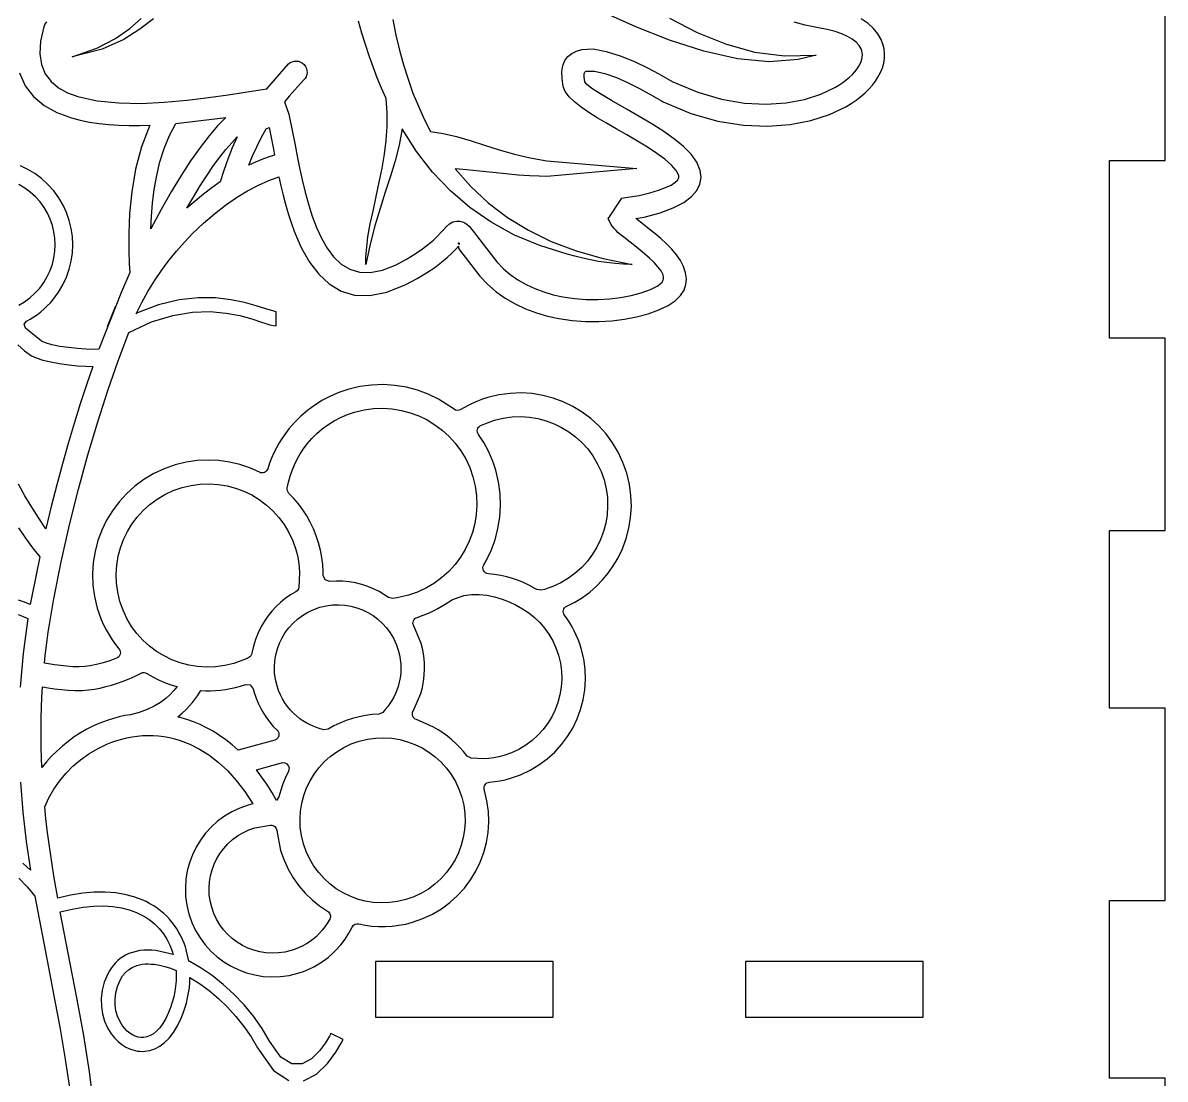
# Model space of a CAD drawing. Extents: x -338 to 50, y -399 to 300.
# Drawn here: x -109.6 to -47.8, y 138.7 to 195.8 of the extents above; entities that cross this region are included whole.
import ezdxf

# ---------------------------------------------------------------- set-up
doc = ezdxf.new("R2010")
doc.units = 0
doc.layers.add('LAYER_1', color=7, linetype='CONTINUOUS')

msp = doc.modelspace()

# ---------------------------------------------------------------- linework, layer by layer
at = {"layer": 'LAYER_1', "color": 250}
for points in [[(-47.7984, 128.3602), (-47.7984, 138.7602), (-50.7984, 138.7602), (-50.7984, 148.3602), (-47.7984, 148.3602), (-47.7984, 158.7602), (-50.7984, 158.7602), (-50.7984, 168.3602), (-47.7984, 168.3602), (-47.7984, 178.7602), (-50.7984, 178.7602), (-50.7984, 188.3602), (-47.7984, 188.3602), (-47.7984, 198.7602), (-50.7984, 198.7602), (-50.7984, 208.3602), (-47.7984, 208.3602), (-47.7984, 218.7602), (-50.7984, 218.7602), (-50.7984, 228.3602), (-47.7984, 228.3602), (-47.7984, 238.7602)], [(-108.2749, 195.8687), (-108.3647, 195.7362), (-108.4245, 195.5974), (-108.6015, 194.818), (-108.6385, 194.1386), (-108.5473, 193.5529), (-108.3394, 193.055), (-108.0265, 192.6388), (-107.6203, 192.2983), (-107.1324, 192.0273), (-106.5744, 191.8199), (-105.5262, 191.5893), (-104.3703, 191.475), (-103.1487, 191.4562), (-101.9036, 191.5119), (-100.677, 191.6212), (-99.511, 191.7633), (-98.4479, 191.9172), (-97.5295, 192.0621), (-96.8374, 192.1729), (-96.3706, 192.2434), (-96.3706, 192.2434), (-95.1936, 193.5831), (-95.0967, 193.6564), (-94.9903, 193.7074), (-94.878, 193.7362), (-94.7631, 193.7429), (-94.649, 193.7276), (-94.5391, 193.6905), (-94.4369, 193.6317), (-94.3457, 193.5514), (-94.2724, 193.4545), (-94.2214, 193.3481), (-94.1926, 193.2358), (-94.1859, 193.1209), (-94.2012, 193.0068), (-94.2383, 192.8969), (-94.2971, 192.7947), (-94.3774, 192.7035), (-95.157, 191.8471), (-95.4015, 191.5441), (-95.1807, 190.8687), (-94.8304, 189.2017), (-94.7159, 188.6028), (-94.5898, 187.9711), (-94.4489, 187.3186), (-94.2902, 186.6573), (-94.1106, 185.9993), (-93.9069, 185.3565), (-93.676, 184.741), (-93.4149, 184.1647), (-93.1052, 183.6213), (-92.749, 183.1498), (-92.3418, 182.7664), (-91.8788, 182.487), (-91.3555, 182.3277), (-90.7671, 182.3046), (-90.1091, 182.4337), (-89.3767, 182.7311), (-88.8172, 183.0291), (-88.3432, 183.314), (-87.9465, 183.5832), (-87.6188, 183.8341), (-87.3519, 184.0639), (-87.1374, 184.2702), (-86.9672, 184.4502), (-86.8329, 184.6013), (-86.6546, 184.7988), (-86.4888, 184.9477), (-86.4019, 185.0032), (-86.3078, 185.0455), (-86.2028, 185.0745), (-86.0837, 185.0897), (-85.9251, 185.087), (-85.7848, 185.0566), (-85.6567, 184.9976), (-85.5346, 184.9091), (-85.4123, 184.7903), (-85.2835, 184.6403), (-85.1421, 184.4582), (-84.9818, 184.2433), (-83.9198, 182.8833), (-83.5812, 182.5197), (-83.2031, 182.1944), (-82.7899, 181.9066), (-82.3461, 181.6554), (-81.876, 181.4399), (-81.3841, 181.2593), (-80.8748, 181.1125), (-80.3526, 180.9989), (-79.7235, 180.9057), (-79.0913, 180.8562), (-78.463, 180.8489), (-77.8456, 180.8824), (-77.2459, 180.9551), (-76.671, 181.0657), (-76.1278, 181.2127), (-75.6233, 181.3946), (-75.4038, 181.4946), (-75.2285, 181.5945), (-75.0944, 181.6941), (-74.9986, 181.7931), (-74.9378, 181.8914), (-74.9092, 181.9886), (-74.9097, 182.0845), (-74.9362, 182.1789), (-75.0527, 182.3968), (-75.2203, 182.6223), (-75.4286, 182.8522), (-75.6677, 183.0831), (-76.1971, 183.5348), (-76.7273, 183.9508), (-77.0674, 184.2163), (-77.3599, 184.4601), (-77.4838, 184.5751), (-77.5905, 184.6862), (-77.6781, 184.794), (-77.7449, 184.8988), (-77.9134, 185.2113), (-77.1788, 186.3294), (-76.8473, 186.3758), (-76.2392, 186.4664), (-75.6635, 186.6154), (-75.1875, 186.7605), (-74.8053, 186.9017), (-74.5111, 187.0393), (-74.2989, 187.1732), (-74.163, 187.3036), (-74.0976, 187.4306), (-74.0966, 187.5543), (-74.2275, 187.8261), (-74.4819, 188.1194), (-74.8395, 188.4298), (-75.2804, 188.7526), (-75.7841, 189.0833), (-76.3307, 189.4176), (-76.8999, 189.7507), (-77.4715, 190.0782), (-77.9968, 190.3794), (-78.4973, 190.674), (-78.9614, 190.9634), (-79.3778, 191.2485), (-79.735, 191.5305), (-80.0215, 191.8106), (-80.2259, 192.09), (-80.3367, 192.3697), (-80.4039, 192.8049), (-80.4081, 193.1811), (-80.3533, 193.5013), (-80.2437, 193.7684), (-80.0834, 193.9855), (-79.8764, 194.1556), (-79.6269, 194.2817), (-79.3389, 194.3669), (-78.7222, 194.394), (-78.0106, 194.2659), (-77.2518, 194.0252), (-76.4934, 193.7143), (-75.7828, 193.3758), (-75.1677, 193.0523), (-74.6957, 192.7862), (-74.4143, 192.6202), (-74.4071, 192.6141), (-73.0672, 192.0537), (-71.7734, 191.6774), (-70.5376, 191.4679), (-69.372, 191.4077), (-68.2886, 191.4792), (-67.2995, 191.665), (-66.4167, 191.9476), (-65.6523, 192.3095), (-65.4311, 192.4415), (-65.2257, 192.5788), (-65.0366, 192.7205), (-64.8644, 192.8661), (-64.7094, 193.0149), (-64.5723, 193.1661), (-64.4534, 193.3191), (-64.3532, 193.4733), (-64.2877, 193.5964), (-64.236, 193.7186), (-64.1987, 193.8393), (-64.1759, 193.9581), (-64.1681, 194.0744), (-64.1757, 194.1877), (-64.1991, 194.2973), (-64.2385, 194.4029), (-64.347, 194.5836), (-64.5039, 194.7565), (-64.7105, 194.9198), (-64.9687, 195.0719), (-65.2797, 195.211), (-65.6454, 195.3354), (-66.0672, 195.4435), (-66.5466, 195.5336), (-67.2659, 195.6733), (-67.861, 195.843)], [(-94.3808, 138.62), (-93.6801, 138.981), (-93.0884, 139.5473), (-92.6322, 140.1555), (-92.3381, 140.6423), (-92.2325, 140.8443), (-92.9033, 141.1725), (-92.9797, 141.026), (-93.1922, 140.6721), (-93.5209, 140.2278), (-93.9459, 139.8105), (-94.4475, 139.5373), (-95.0057, 139.5255), (-95.6007, 139.8922), (-96.2127, 140.7547), (-96.6196, 141.4451), (-97.0819, 142.1034), (-97.5909, 142.7238), (-98.1379, 143.3007), (-98.7142, 143.8283), (-99.311, 144.3009), (-99.9196, 144.7129), (-100.5314, 145.0585), (-100.5773, 145.0816), (-100.7632, 145.8496), (-100.8369, 146.0542), (-100.9201, 146.2546), (-101.0131, 146.4503), (-101.1157, 146.641), (-101.228, 146.8262), (-101.35, 147.0057), (-101.4818, 147.179), (-101.6233, 147.3458), (-101.7751, 147.5062), (-101.9365, 147.6592), (-102.1077, 147.8045), (-102.2886, 147.9416), (-102.4793, 148.0702), (-102.6797, 148.1899), (-102.89, 148.3003), (-103.11, 148.4011), (-103.5539, 148.5643), (-104.0334, 148.689), (-104.5489, 148.7727), (-105.1003, 148.8129), (-105.688, 148.8067), (-106.3119, 148.7518), (-106.9723, 148.6455), (-107.6693, 148.4851), (-107.7748, 149.088), (-107.8764, 149.6942), (-107.9733, 150.304), (-108.0652, 150.9178), (-108.1512, 151.5358), (-108.2308, 152.1585), (-108.3035, 152.7863), (-108.3686, 153.4194), (-108.1486, 153.9074), (-107.8833, 154.374), (-107.576, 154.8165), (-107.2298, 155.2319), (-106.8478, 155.6175), (-106.4333, 155.9704), (-105.9893, 156.2878), (-105.519, 156.5668), (-105.2661, 156.6953), (-105.0076, 156.8122), (-104.7438, 156.9171), (-104.4753, 157.0097), (-104.2025, 157.0895), (-103.9258, 157.1561), (-103.6457, 157.2091), (-103.3626, 157.2482), (-103.0782, 157.2728), (-102.7916, 157.2828), (-102.5033, 157.2778), (-102.2136, 157.2574), (-101.9232, 157.2212), (-101.6323, 157.1689), (-101.3414, 157.0999), (-101.0511, 157.014), (-100.5253, 156.8129), (-100.0039, 156.5516), (-99.4895, 156.2278), (-98.9847, 155.8392), (-98.4918, 155.3834), (-98.0134, 154.8581), (-97.5519, 154.2608), (-97.11, 153.5894), (-97.3636, 153.5223), (-97.8218, 153.3618), (-98.2531, 153.1599), (-98.656, 152.9194), (-99.0289, 152.6433), (-99.37, 152.3346), (-99.6779, 151.9963), (-99.9508, 151.6314), (-100.1872, 151.2427), (-100.3856, 150.8333), (-100.5443, 150.4061), (-100.6617, 149.9639), (-100.7361, 149.5099), (-100.766, 149.0469), (-100.7497, 148.578), (-100.6856, 148.1061), (-100.5722, 147.6341), (-100.4117, 147.1761), (-100.2097, 146.745), (-99.9691, 146.3422), (-99.693, 145.9694), (-99.3844, 145.6283), (-99.046, 145.3204), (-98.6811, 145.0474), (-98.2924, 144.8109), (-97.883, 144.6125), (-97.4558, 144.4539), (-97.0137, 144.3365), (-96.5597, 144.2621), (-96.0967, 144.2323), (-95.6279, 144.2486), (-95.156, 144.3127), (-94.6841, 144.4262), (-94.3824, 144.526), (-94.0919, 144.644), (-93.8129, 144.7793), (-93.5459, 144.9312), (-93.2914, 145.0988), (-93.0497, 145.2813), (-92.8215, 145.4779), (-92.6071, 145.6878), (-92.3561, 145.9716), (-92.1291, 146.2732), (-91.927, 146.591), (-91.7505, 146.9234), (-91.6874, 147.0129), (-91.6012, 147.074), (-91.4996, 147.1032), (-91.3902, 147.0968), (-91.0384, 147.0272), (-90.6814, 146.9797), (-90.3201, 146.9547), (-89.9555, 146.9528), (-89.5885, 146.9745), (-89.2201, 147.0203), (-88.8513, 147.0907), (-88.483, 147.1863), (-87.9281, 147.3807), (-87.4057, 147.6253), (-86.9178, 147.9166), (-86.4663, 148.251), (-86.0531, 148.6248), (-85.6802, 149.0345), (-85.3497, 149.4766), (-85.0634, 149.9473), (-84.823, 150.4432), (-84.6308, 150.9607), (-84.4886, 151.4962), (-84.3985, 152.0461), (-84.3623, 152.6068), (-84.382, 153.1746), (-84.4596, 153.7461), (-84.597, 154.3175), (-84.6059, 154.3462), (-84.6193, 154.4175), (-84.6167, 154.4873), (-84.5981, 154.5547), (-84.5636, 154.6187), (-84.5167, 154.674), (-84.4608, 154.716), (-84.3968, 154.7441), (-84.3254, 154.7577), (-84.0418, 154.7881), (-83.758, 154.8334), (-83.4748, 154.8935), (-83.1927, 154.9688), (-82.6466, 155.1602), (-82.1325, 155.401), (-81.6524, 155.6878), (-81.208, 156.0169), (-80.8013, 156.3848), (-80.4343, 156.788), (-80.1089, 157.223), (-79.827, 157.6863), (-79.5905, 158.1743), (-79.4014, 158.6836), (-79.2615, 159.2106), (-79.1729, 159.7518), (-79.1373, 160.3036), (-79.1567, 160.8624), (-79.2331, 161.4249), (-79.3684, 161.9873), (-79.4473, 162.2345), (-79.5365, 162.4755), (-79.6356, 162.7103), (-79.7444, 162.9386), (-79.8624, 163.1602), (-79.9895, 163.375), (-80.1252, 163.5828), (-80.2692, 163.7835), (-80.3064, 163.8458), (-80.3282, 163.9123), (-80.3341, 163.982), (-80.3241, 164.054), (-80.299, 164.1221), (-80.2609, 164.1807), (-80.2104, 164.2292), (-80.1482, 164.2666), (-79.7103, 164.4924), (-79.2969, 164.7503), (-78.9091, 165.0382), (-78.5482, 165.3539), (-78.2151, 165.6956), (-77.911, 166.061), (-77.6371, 166.4481), (-77.3945, 166.8549), (-77.1414, 167.3773), (-76.9389, 167.9225), (-76.7891, 168.4866), (-76.6942, 169.0658), (-76.6561, 169.6565), (-76.6769, 170.2547), (-76.7587, 170.8567), (-76.9035, 171.4587), (-77.1083, 172.0432), (-77.3661, 172.5935), (-77.6729, 173.1075), (-78.0251, 173.5832), (-78.4189, 174.0184), (-78.8505, 174.4112), (-79.316, 174.7595), (-79.8118, 175.0611), (-80.3342, 175.3143), (-80.8794, 175.5168), (-81.4436, 175.6666), (-82.0229, 175.7615), (-82.6136, 175.7996), (-83.2118, 175.7788), (-83.8139, 175.697), (-84.416, 175.5521), (-84.7024, 175.46), (-84.9816, 175.3546), (-85.2533, 175.2365), (-85.5173, 175.1063), (-85.8803, 174.8999), (-85.9706, 174.8612), (-86.0647, 174.8516), (-86.1574, 174.8707), (-86.2433, 174.9184), (-87.0833, 175.464), (-87.6392, 175.7335), (-88.2194, 175.949), (-88.8196, 176.1083), (-89.4361, 176.2093), (-90.0646, 176.2498), (-90.7012, 176.2276), (-91.3419, 176.1405), (-91.9826, 175.9864), (-92.4617, 175.8248), (-92.9199, 175.6296), (-93.3562, 175.4023), (-93.7696, 175.145), (-94.159, 174.8594), (-94.5236, 174.5474), (-94.8622, 174.2107), (-95.174, 173.8512), (-95.3599, 173.6084), (-95.5339, 173.3574), (-95.6958, 173.0987), (-95.8454, 172.8327), (-95.9822, 172.5599), (-96.1062, 172.2809), (-96.2169, 171.996), (-96.3141, 171.7058), (-96.3419, 171.6408), (-96.3815, 171.5854), (-96.4324, 171.5402), (-96.4943, 171.5059), (-96.5619, 171.485), (-96.6297, 171.4793), (-96.6971, 171.489), (-96.7632, 171.514), (-97.2847, 171.7452), (-97.8263, 171.9283), (-98.3847, 172.0616), (-98.9564, 172.1431), (-99.538, 172.1712), (-100.1264, 172.1438), (-100.7179, 172.0592), (-101.3094, 171.9156), (-101.9119, 171.7045), (-102.4791, 171.4388), (-103.009, 171.1225), (-103.4993, 170.7594), (-103.948, 170.3534), (-104.3529, 169.9084), (-104.712, 169.4284), (-105.023, 168.9172), (-105.284, 168.3787), (-105.4927, 167.8168), (-105.6471, 167.2353), (-105.745, 166.6382), (-105.7842, 166.0293), (-105.7628, 165.4126), (-105.6785, 164.7919), (-105.5292, 164.1711), (-105.4294, 163.8619), (-105.3151, 163.5615), (-105.1869, 163.27), (-105.0452, 162.9879), (-104.8905, 162.7154), (-104.7234, 162.4527), (-104.5443, 162.2002), (-104.3538, 161.9582), (-104.3117, 161.8938), (-104.2868, 161.8239), (-104.2797, 161.7502), (-104.2906, 161.6739), (-104.3179, 161.602), (-104.3598, 161.5409), (-104.4152, 161.4918), (-104.4832, 161.4557), (-104.8495, 161.3214), (-105.2112, 161.2079), (-105.567, 161.1148), (-105.9157, 161.0419), (-106.1991, 161.0065), (-106.514, 160.9946), (-106.8481, 161.0023), (-107.1894, 161.0257), (-107.8444, 161.1037), (-108.3817, 161.1975), (-108.3385, 161.6096), (-108.2904, 162.0249), (-108.2372, 162.4435), (-108.1789, 162.8655), (-108.1153, 163.2908), (-108.0464, 163.7196), (-107.972, 164.1519), (-107.8921, 164.5878), (-107.4739, 166.6686), (-107.0225, 168.6753), (-106.5415, 170.6063), (-106.0346, 172.4598), (-105.5054, 174.2341), (-104.9575, 175.9277), (-104.3946, 177.5387), (-103.8203, 179.0656), (-102.5913, 179.6356), (-101.4456, 179.9892), (-100.3892, 180.1634), (-99.4279, 180.1951), (-98.5678, 180.1211), (-97.8148, 179.9784), (-97.1748, 179.8038), (-96.6538, 179.6344), (-96.4087, 179.553), (-96.1956, 179.4885), (-96.0112, 179.446), (-95.8526, 179.4307), (-95.8526, 180.1807), (-96.4164, 180.3434), (-96.9356, 180.513), (-97.5662, 180.6898), (-98.3032, 180.8417), (-99.1414, 180.9368), (-100.0756, 180.9431), (-101.1007, 180.8285), (-102.2116, 180.561), (-103.4032, 180.1086), (-103.4172, 180.0744), (-103.1174, 180.6922), (-102.7896, 181.2904), (-102.4365, 181.8683), (-102.0606, 182.4248), (-101.6643, 182.959), (-101.2501, 183.4702), (-100.8206, 183.9573), (-100.3783, 184.4194), (-99.7934, 184.9768), (-99.1981, 185.4882), (-98.5979, 185.9516), (-97.9981, 186.3651), (-97.404, 186.7268), (-96.8211, 187.0348), (-96.2548, 187.287), (-95.7103, 187.4817), (-95.6024, 186.9926), (-95.4842, 186.4974), (-95.3544, 186.0003), (-95.2116, 185.5054), (-95.0544, 185.0168), (-94.8817, 184.5386), (-94.6919, 184.0751), (-94.4837, 183.6303), (-94.0536, 182.8768), (-93.5582, 182.2236), (-92.9908, 181.6931), (-92.3447, 181.3076), (-91.6135, 181.0893), (-90.7904, 181.0608), (-89.8689, 181.2444), (-88.8423, 181.6623), (-88.2408, 181.9821), (-87.7247, 182.2904), (-87.2865, 182.5843), (-86.9186, 182.8612), (-86.6134, 183.118), (-86.3632, 183.352), (-86.1605, 183.5602), (-85.9978, 183.7399), (-86.0032, 183.6955), (-85.9982, 183.6458), (-85.9793, 183.5908), (-85.9428, 183.5307), (-84.8432, 182.1193), (-84.4288, 181.6724), (-83.9699, 181.2735), (-83.4714, 180.9213), (-82.9387, 180.6147), (-82.3769, 180.3527), (-81.7911, 180.134), (-81.1865, 179.9576), (-80.5682, 179.8223), (-79.8549, 179.7171), (-79.1367, 179.662), (-78.4214, 179.6553), (-77.7171, 179.6953), (-77.0317, 179.7803), (-76.3732, 179.9086), (-75.7495, 180.0785), (-75.1687, 180.2884), (-74.6722, 180.5271), (-74.2849, 180.7857), (-73.9993, 181.0621), (-73.8078, 181.354), (-73.7027, 181.6593), (-73.6764, 181.9758), (-73.7214, 182.3013), (-73.83, 182.6335), (-73.9932, 182.9542), (-74.2089, 183.2671), (-74.466, 183.5707), (-74.7539, 183.8635), (-75.0616, 184.144), (-75.3785, 184.4109), (-75.6936, 184.6626), (-75.9961, 184.8976), (-76.419, 185.2273), (-75.9626, 185.3038), (-75.0957, 185.5453), (-74.3871, 185.8117), (-73.8273, 186.1013), (-73.407, 186.4122), (-73.1168, 186.7424), (-72.9475, 187.0902), (-72.8897, 187.4537), (-72.934, 187.8309), (-73.1158, 188.2762), (-73.4303, 188.7123), (-73.8557, 189.1391), (-74.3701, 189.556), (-74.9516, 189.9628), (-75.5785, 190.3591), (-76.2289, 190.7445), (-76.8809, 191.1188), (-77.7277, 191.6053), (-78.4464, 192.037), (-78.7316, 192.2231), (-78.9534, 192.3844), (-79.1013, 192.5173), (-79.1649, 192.6181), (-79.2046, 192.8697), (-79.2017, 193.044), (-79.186, 193.1049), (-79.1618, 193.1496), (-79.1297, 193.1794), (-79.0905, 193.1951), (-78.6396, 193.199), (-78.0819, 193.0709), (-77.4626, 192.8478), (-76.8271, 192.5663), (-76.2206, 192.2633), (-75.6885, 191.9757), (-75.2759, 191.7402), (-75.0283, 191.5936), (-74.9275, 191.5359), (-73.4349, 190.9144), (-71.9882, 190.5006), (-70.6016, 190.2748), (-69.2894, 190.217), (-68.0655, 190.3074), (-66.9443, 190.5261), (-65.9398, 190.8532), (-65.0663, 191.2689), (-64.7763, 191.4429), (-64.5055, 191.6262), (-64.2546, 191.8179), (-64.0242, 192.017), (-63.8152, 192.2226), (-63.628, 192.4337), (-63.4634, 192.6494), (-63.322, 192.8687), (-63.1891, 193.1222), (-63.0866, 193.3782), (-63.0151, 193.6356), (-62.9755, 193.8932), (-62.9685, 194.1499), (-62.9949, 194.4048), (-63.0555, 194.6567), (-63.1509, 194.9045), (-63.3255, 195.2105), (-63.5613, 195.4998), (-63.8601, 195.7693), (-64.2237, 196.0161)], [(-102.4831, 196.0172), (-103.2197, 195.4592), (-104.0974, 194.9002), (-105.2684, 194.3858), (-106.8852, 193.9618), (-105.5433, 194.4441), (-104.535, 194.9622), (-103.7684, 195.4992), (-103.1512, 196.0382)], [(-89.559, 195.9951), (-89.3855, 195.1481), (-89.1894, 194.3263), (-88.9702, 193.53), (-88.7273, 192.7593), (-88.4602, 192.0145), (-88.1684, 191.2958), (-87.8512, 190.6033), (-87.5083, 189.9372), (-86.8206, 189.8338), (-86.1075, 189.663), (-85.3679, 189.4448), (-84.6006, 189.1995), (-83.8046, 188.9471), (-82.9786, 188.7077), (-82.1216, 188.5016), (-81.2324, 188.3488), (-76.3522, 187.9293), (-81.2324, 187.5098), (-81.6371, 187.5104), (-82.1595, 187.5359), (-82.7713, 187.581), (-83.4443, 187.6406), (-84.1498, 187.7095), (-84.8597, 187.7826), (-85.5456, 187.8545), (-86.179, 187.9201), (-85.3328, 186.954), (-84.3931, 186.0767), (-83.3568, 185.2895), (-82.2207, 184.5934), (-80.9818, 183.9896), (-79.6369, 183.4793), (-78.183, 183.0635), (-76.6169, 182.7435), (-77.0791, 182.7621), (-77.5343, 182.7961), (-77.9827, 182.8454), (-78.4241, 182.9094), (-78.8588, 182.9881), (-79.2867, 183.081), (-79.7079, 183.1879), (-80.1224, 183.3084), (-81.6012, 183.7642), (-82.9677, 184.3371), (-84.2262, 185.0242), (-85.3812, 185.8225), (-86.4367, 186.7292), (-87.3971, 187.7414), (-88.2668, 188.8562), (-89.0499, 190.0708), (-89.2138, 189.1966), (-89.4289, 188.3497), (-89.6811, 187.5105), (-89.9564, 186.6593), (-90.241, 185.7767), (-90.5208, 184.8429), (-90.7819, 183.8384), (-91.0102, 182.7435), (-91.0024, 183.134), (-90.9797, 183.5146), (-90.9435, 183.8859), (-90.8951, 184.2484), (-90.7667, 184.9496), (-90.6049, 185.623), (-90.4441, 186.4205), (-90.2838, 187.1961), (-90.1342, 187.9556), (-90.0058, 188.705), (-89.9088, 189.45), (-89.8537, 190.1965), (-89.8507, 190.9503), (-89.9102, 191.7174), (-90.1584, 192.2714), (-90.3948, 192.8399), (-90.6197, 193.4226), (-90.8333, 194.0194), (-91.0359, 194.6301), (-91.2279, 195.2545), (-91.4093, 195.8925)], [(-74.5854, 196.0532), (-73.0924, 195.2875), (-71.5718, 194.6663), (-70.0061, 194.2294), (-68.3776, 194.0166), (-66.6685, 194.0677), (-67.6423, 193.8234), (-69.2061, 193.6952), (-70.9247, 193.8657), (-72.7379, 194.2769), (-74.5853, 194.8705), (-76.4066, 195.5883), (-78.1414, 196.3721)], [(-109.7285, 193.0985), (-109.4293, 192.4045), (-108.9821, 191.8231), (-108.4033, 191.346), (-107.7093, 190.9649), (-106.9166, 190.6715), (-106.4442, 190.5459), (-105.9491, 190.4455), (-105.4344, 190.3684), (-104.9035, 190.313), (-104.3598, 190.2776), (-103.8064, 190.2603), (-103.2467, 190.2594), (-102.684, 190.2733), (-103.1396, 189.1088), (-103.4599, 187.8896), (-103.6668, 186.6672), (-103.7821, 185.493), (-103.8276, 184.4183), (-103.8252, 183.4947), (-103.7967, 182.7735), (-103.7639, 182.3061), (-104.2141, 181.2739), (-105.4412, 178.1628), (-105.749, 178.1489), (-106.1481, 178.1604), (-106.6044, 178.1947), (-107.0838, 178.2486), (-107.5523, 178.3195), (-107.9758, 178.4045), (-108.3202, 178.5006), (-108.5515, 178.605), (-109.4117, 179.3049), (-109.4803, 179.5103), (-109.3542, 179.6864), (-109.1534, 179.7967), (-108.9574, 179.9175), (-108.7666, 180.0488), (-108.5815, 180.1904), (-108.4024, 180.3423), (-108.2299, 180.5045), (-108.0643, 180.677), (-107.9061, 180.8597), (-107.6234, 181.2412), (-107.3852, 181.6416), (-107.1912, 182.0575), (-107.0411, 182.4858), (-106.9345, 182.923), (-106.8711, 183.3659), (-106.8505, 183.8113), (-106.8726, 184.2558), (-106.9369, 184.6962), (-107.0431, 185.1292), (-107.191, 185.5516), (-107.3801, 185.96), (-107.6102, 186.3511), (-107.881, 186.7217), (-108.192, 187.0685), (-108.5431, 187.3881), (-108.9062, 187.6585), (-109.2866, 187.8884), (-109.6813, 188.0782)], [(-109.777, 180.5407), (-109.4662, 180.7236), (-109.1717, 180.9387), (-108.8962, 181.1859), (-108.6422, 181.4649), (-108.4176, 181.768), (-108.2283, 182.0862), (-108.0741, 182.4167), (-107.9548, 182.7569), (-107.87, 183.1043), (-107.8196, 183.4562), (-107.8033, 183.8101), (-107.8208, 184.1633), (-107.8719, 184.5132), (-107.9563, 184.8572), (-108.0738, 185.1928), (-108.2241, 185.5172), (-108.407, 185.828), (-108.6221, 186.1225), (-108.8693, 186.398), (-109.1483, 186.652), (-109.4514, 186.8766), (-109.7696, 187.0659)], [(-109.8317, 178.3966), (-109.4567, 178.0846), (-109.0772, 177.8133), (-108.825, 177.6917), (-108.4701, 177.5804), (-108.041, 177.4813), (-107.5661, 177.3959), (-107.0739, 177.326), (-106.5926, 177.2734), (-106.1508, 177.2396), (-105.7769, 177.2265), (-106.1176, 176.2331), (-106.4528, 175.2097), (-106.7815, 174.1568), (-107.1031, 173.0746), (-107.4168, 171.9637), (-107.7216, 170.8243), (-108.0169, 169.6569), (-108.3018, 168.4618), (-108.6948, 169.0293), (-109.074, 169.6221), (-109.4385, 170.2369), (-109.7874, 170.8704)], [(-109.7806, 168.5029), (-109.4118, 167.9581), (-109.0315, 167.4358), (-108.6403, 166.9382), (-109.0687, 164.8082), (-109.1504, 164.3633), (-109.4614, 164.4902), (-109.7814, 164.6033)], [(-109.7971, 163.8176), (-109.5339, 163.714), (-109.2789, 163.5997), (-109.5326, 161.7131), (-109.6905, 159.8915)], [(-109.6812, 154.7597), (-109.5479, 153.141), (-109.3648, 151.5588), (-109.1413, 150.0073), (-109.5545, 150.3856)], [(-109.7706, 149.5774), (-109.3175, 149.1087), (-108.9065, 148.595), (-108.1717, 144.7312), (-107.8557, 143.1225), (-107.5529, 141.5126), (-107.2756, 139.8944), (-107.0358, 138.2607)], [(-105.6887, 137.0995), (-105.9401, 139.0975), (-106.2555, 141.0651), (-106.6141, 143.0152), (-106.9951, 144.9608), (-107.5351, 147.7481), (-106.8944, 147.8997), (-106.2897, 148.002), (-105.7207, 148.0573), (-105.1872, 148.0681), (-104.689, 148.0366), (-104.2257, 147.9653), (-103.7971, 147.8566), (-103.403, 147.7127), (-103.2209, 147.6294), (-103.0472, 147.5384), (-102.8819, 147.44), (-102.7249, 147.3346), (-102.5763, 147.2223), (-102.4359, 147.1035), (-102.3038, 146.9786), (-102.1799, 146.8478), (-101.9553, 146.5682), (-101.7626, 146.2679), (-101.6016, 145.9494), (-101.4722, 145.6152), (-101.417, 145.4348), (-102.3552, 145.6559), (-102.5806, 145.6769), (-102.8013, 145.6835), (-103.017, 145.6753), (-103.227, 145.652), (-103.431, 145.6132), (-103.6283, 145.5587), (-103.8186, 145.488), (-104.0013, 145.4009), (-104.1463, 145.3162), (-104.2847, 145.2204), (-104.416, 145.1132), (-104.5401, 144.9946), (-104.6566, 144.8642), (-104.7652, 144.7221), (-104.8657, 144.5679), (-104.9577, 144.4016), (-105.1471, 143.9544), (-105.2652, 143.5079), (-105.3173, 143.0679), (-105.3087, 142.6399), (-105.2447, 142.2294), (-105.1305, 141.8422), (-104.9714, 141.4839), (-104.7727, 141.1599), (-104.599, 140.9408), (-104.407, 140.7457), (-104.1988, 140.577), (-103.9767, 140.4369), (-103.7334, 140.3241), (-103.4799, 140.2475), (-103.3501, 140.2234), (-103.2186, 140.2093), (-103.0857, 140.2055), (-102.9517, 140.2122), (-102.6812, 140.2586), (-102.4125, 140.3509), (-102.1482, 140.4915), (-101.891, 140.6829), (-101.6436, 140.9278), (-101.4086, 141.2286), (-101.1887, 141.5878), (-100.9866, 142.008), (-100.8801, 142.2755), (-100.7872, 142.5461), (-100.7077, 142.8191), (-100.6419, 143.0939), (-100.5897, 143.3697), (-100.5513, 143.646), (-100.5266, 143.922), (-100.5157, 144.197), (-99.9945, 143.8682), (-99.4794, 143.4895), (-98.9769, 143.0652), (-98.4931, 142.5993), (-98.0344, 142.0961), (-97.6071, 141.5595), (-97.2175, 140.9938), (-96.8719, 140.4031), (-96.0032, 139.1677), (-95.164, 138.6278)]]:
    msp.add_lwpolyline(points, dxfattribs=at)
for points in [[(-102.6287, 184.6781), (-102.5979, 185.3503), (-102.5394, 186.0622), (-102.4473, 186.7993), (-102.3157, 187.5474), (-102.1387, 188.292), (-101.9105, 189.0188), (-101.6251, 189.7134), (-101.2768, 190.3615), (-98.5795, 190.6877), (-99.0208, 190.2346), (-99.4865, 189.6935), (-99.9738, 189.0659), (-100.4796, 188.3531), (-101.001, 187.5565), (-101.5349, 186.6776), (-102.0785, 185.7176), (-102.6287, 184.6781)], [(-100.687, 185.7809), (-100.3119, 186.426), (-99.9443, 187.0258), (-99.5853, 187.58), (-99.2361, 188.0879), (-98.8978, 188.549), (-98.5714, 188.9629), (-98.2582, 189.329), (-97.9592, 189.6468), (-98.2291, 189.0475), (-98.4728, 188.4407), (-98.6917, 187.827), (-98.8874, 187.2075), (-99.3412, 186.8876), (-99.7937, 186.5427), (-100.2429, 186.1736), (-100.687, 185.7809)], [(-97.3327, 188.1134), (-97.1283, 188.6144), (-96.9043, 189.1092), (-96.6598, 189.5972), (-96.3939, 190.078), (-96.2392, 190.1494), (-96.007, 188.9813), (-95.9461, 188.6607), (-96.2819, 188.5531), (-96.6256, 188.4257), (-96.9762, 188.279), (-97.3327, 188.1134)], [(-86.0237, 183.8932), (-85.9941, 183.8673), (-85.9501, 183.8515), (-85.9424, 183.8727), (-85.9465, 183.8869), (-85.967, 183.8942), (-86.0087, 183.8943), (-86.0237, 183.8932)], [(-86.0237, 183.8932), (-85.9941, 183.8673), (-86.0237, 183.8932)], [(-104.5459, 180.4772), (-104.9797, 179.3871), (-104.5459, 180.4772)], [(-93.3118, 165.932), (-93.3144, 166.1219), (-93.339, 166.517), (-93.3886, 166.9117), (-93.4638, 167.305), (-93.5651, 167.6958), (-93.6928, 168.0828), (-93.8431, 168.4559), (-94.015, 168.8144), (-94.2075, 169.158), (-94.4197, 169.4859), (-94.6504, 169.7977), (-94.8988, 170.0928), (-95.1639, 170.3708), (-95.2128, 170.4314), (-95.2446, 170.4994), (-95.2588, 170.5732), (-95.2549, 170.6512), (-95.1896, 170.9786), (-95.1035, 171.3), (-94.9972, 171.6144), (-94.8712, 171.9209), (-94.7261, 172.2185), (-94.5623, 172.5063), (-94.3804, 172.7831), (-94.1809, 173.0481), (-93.9315, 173.3354), (-93.6604, 173.6046), (-93.3683, 173.8542), (-93.056, 174.0828), (-92.7243, 174.2889), (-92.374, 174.471), (-92.0058, 174.6277), (-91.6207, 174.7576), (-91.1073, 174.881), (-90.594, 174.9508), (-90.084, 174.9686), (-89.5805, 174.9361), (-89.0867, 174.8553), (-88.6059, 174.7277), (-88.1413, 174.5552), (-87.6961, 174.3394), (-87.2734, 174.0821), (-86.8765, 173.7852), (-86.5086, 173.4503), (-86.1729, 173.0793), (-85.8726, 172.6738), (-85.611, 172.2357), (-85.3913, 171.7666), (-85.2167, 171.2683), (-85.0933, 170.755), (-85.0236, 170.2417), (-85.0059, 169.7317), (-85.0383, 169.2283), (-85.1192, 168.7345), (-85.2468, 168.2537), (-85.4192, 167.789), (-85.6349, 167.3437), (-85.8922, 166.921), (-86.1892, 166.5242), (-86.5241, 166.1563), (-86.8951, 165.8206), (-87.3006, 165.5204), (-87.7388, 165.2588), (-88.2079, 165.0391), (-88.7061, 164.8645), (-89.3128, 164.7237), (-89.5601, 164.6878), (-89.7861, 164.7456), (-90.2841, 165.0588), (-90.5907, 165.2117), (-90.9079, 165.3421), (-91.2344, 165.4493), (-91.569, 165.5326), (-91.9103, 165.5913), (-92.2571, 165.6247), (-92.6079, 165.6322), (-92.9617, 165.6129), (-93.2072, 165.695), (-93.3118, 165.932)], [(-84.8059, 174.0322), (-84.0538, 174.3231), (-83.5792, 174.4373), (-83.1046, 174.5018), (-82.6331, 174.5183), (-82.1675, 174.4883), (-81.7109, 174.4136), (-81.2662, 174.2956), (-80.8365, 174.136), (-80.4248, 173.9365), (-80.034, 173.6986), (-79.6671, 173.4241), (-79.327, 173.1144), (-79.0166, 172.7713), (-78.739, 172.3963), (-78.4972, 171.9911), (-78.294, 171.5574), (-78.1326, 171.0966), (-78.0184, 170.622), (-77.9539, 170.1475), (-77.9375, 169.6759), (-77.9675, 169.2103), (-78.0423, 168.7537), (-78.1602, 168.3091), (-78.3197, 167.8794), (-78.5192, 167.4676), (-78.7571, 167.0768), (-79.0316, 166.7099), (-79.3412, 166.3697), (-79.6843, 166.0593), (-80.0592, 165.7817), (-80.4644, 165.5398), (-80.8981, 165.3367), (-81.3589, 165.1753), (-81.5209, 165.1298), (-81.774, 165.1688), (-81.8738, 165.23), (-82.1616, 165.3922), (-82.4583, 165.5374), (-82.7633, 165.6652), (-83.0758, 165.7752), (-83.3948, 165.8668), (-83.7196, 165.9397), (-84.0493, 165.9935), (-84.3833, 166.0276), (-84.4649, 166.0438), (-84.537, 166.0786), (-84.5975, 166.1309), (-84.6445, 166.1992), (-84.6736, 166.277), (-84.6818, 166.3566), (-84.669, 166.4355), (-84.6354, 166.5114), (-84.5102, 166.731), (-84.2409, 167.2869), (-84.0255, 167.867), (-83.8661, 168.4673), (-83.7651, 169.0837), (-83.7246, 169.7123), (-83.7467, 170.3489), (-83.8337, 170.9897), (-83.9878, 171.6305), (-84.0715, 171.8938), (-84.1654, 172.151), (-84.2692, 172.402), (-84.3825, 172.6466), (-84.5051, 172.8846), (-84.6368, 173.116), (-84.7772, 173.3405), (-84.926, 173.5579), (-84.9611, 173.6195), (-84.9812, 173.6846), (-84.9861, 173.7527), (-84.9757, 173.8227), (-84.9515, 173.8894), (-84.9148, 173.947), (-84.8661, 173.9947), (-84.8059, 174.0322)], [(-97.3383, 161.4949), (-97.513, 161.4127), (-98.147, 161.1807), (-98.6403, 161.062), (-99.1334, 160.9949), (-99.6235, 160.9778), (-100.1073, 161.0089), (-100.5817, 161.0866), (-101.0437, 161.2092), (-101.4902, 161.3749), (-101.9181, 161.5822), (-102.3242, 161.8294), (-102.7056, 162.1147), (-103.059, 162.4365), (-103.3816, 162.793), (-103.6701, 163.1826), (-103.9214, 163.6036), (-104.1325, 164.0543), (-104.3002, 164.533), (-104.4188, 165.0263), (-104.4858, 165.5195), (-104.5029, 166.0096), (-104.4717, 166.4934), (-104.3939, 166.9679), (-104.2713, 167.4299), (-104.1055, 167.8764), (-103.8981, 168.3042), (-103.651, 168.7103), (-103.3658, 169.0917), (-103.044, 169.4453), (-102.6875, 169.7679), (-102.2979, 170.0564), (-101.8768, 170.3077), (-101.4261, 170.5187), (-100.9473, 170.6864), (-100.4541, 170.8051), (-99.9609, 170.8721), (-99.4709, 170.8892), (-98.9872, 170.858), (-98.5127, 170.7802), (-98.0507, 170.6576), (-97.6043, 170.4919), (-97.1765, 170.2846), (-96.7703, 170.0374), (-96.3889, 169.7521), (-96.0353, 169.4304), (-95.7128, 169.0739), (-95.4243, 168.6843), (-95.1729, 168.2634), (-94.9618, 167.8127), (-94.794, 167.334), (-94.7116, 167.0173), (-94.6505, 166.7021), (-94.6103, 166.3893), (-94.5907, 166.0797), (-94.6294, 165.2925), (-94.6478, 165.2181), (-94.6818, 165.1526), (-94.7305, 165.0971), (-94.7933, 165.053), (-95.0867, 164.8781), (-95.3642, 164.684), (-95.6251, 164.4719), (-95.8689, 164.2428), (-96.0948, 163.9979), (-96.3022, 163.7385), (-96.4905, 163.4657), (-96.6591, 163.1806), (-96.8293, 162.8352), (-96.971, 162.4767), (-97.0831, 162.1069), (-97.1648, 161.7276), (-97.1862, 161.6539), (-97.2229, 161.5898), (-97.2739, 161.5364), (-97.3383, 161.4949)], [(-88.4534, 158.6013), (-88.04, 159.5562), (-87.9531, 159.8797), (-87.8892, 160.2097), (-87.8489, 160.545), (-87.8329, 160.8845), (-87.8418, 161.227), (-87.8763, 161.5712), (-87.9371, 161.916), (-88.0247, 162.2602), (-88.4197, 163.2083), (-88.448, 163.2748), (-88.4603, 163.3433), (-88.4566, 163.4127), (-88.4369, 163.4822), (-88.4031, 163.5462), (-88.3578, 163.5989), (-88.3016, 163.64), (-88.2351, 163.6687), (-87.9099, 163.7805), (-87.6181, 163.8992), (-87.3564, 164.0219), (-87.1214, 164.146), (-86.7185, 164.3874), (-86.383, 164.6016), (-86.3225, 164.6305), (-85.7568, 164.835), (-85.7093, 164.8479), (-85.2951, 164.9012), (-84.8775, 164.9035), (-84.4606, 164.8599), (-84.0486, 164.7757), (-83.6456, 164.6558), (-83.2556, 164.5054), (-82.8829, 164.3297), (-82.5316, 164.1337), (-82.2027, 163.9147), (-81.8941, 163.6661), (-81.6081, 163.3893), (-81.347, 163.0855), (-81.1131, 162.756), (-80.9086, 162.402), (-80.736, 162.0247), (-80.5974, 161.6254), (-80.4927, 161.1904), (-80.4336, 160.7554), (-80.4185, 160.3231), (-80.446, 159.8964), (-80.5146, 159.4779), (-80.6227, 159.0703), (-80.769, 158.6764), (-80.9518, 158.299), (-81.1698, 157.9408), (-81.4215, 157.6045), (-81.7053, 157.2927), (-82.0198, 157.0082), (-82.3635, 156.7538), (-82.7348, 156.5321), (-83.1324, 156.346), (-83.5546, 156.1981), (-83.8237, 156.1277), (-84.0925, 156.0749), (-84.3604, 156.0394), (-84.6265, 156.0208), (-85.3177, 156.0487), (-85.5341, 156.1727), (-85.7257, 156.4108), (-85.9289, 156.6374), (-86.143, 156.8521), (-86.3676, 157.0547), (-86.6019, 157.2448), (-86.8455, 157.4222), (-87.0978, 157.5863), (-87.3581, 157.7371), (-88.2777, 158.1387), (-88.3431, 158.1688), (-88.3983, 158.2109), (-88.4424, 158.2644), (-88.4747, 158.3288), (-88.4932, 158.3983), (-88.4958, 158.4674), (-88.4825, 158.5354), (-88.4534, 158.6013)], [(-93.2763, 157.5936), (-93.4764, 157.6449), (-93.6726, 157.708), (-93.8644, 157.7826), (-94.0512, 157.8685), (-94.2325, 157.9653), (-94.4078, 158.0728), (-94.5766, 158.1906), (-94.7382, 158.3185), (-94.9181, 158.4813), (-95.0865, 158.6573), (-95.2428, 158.8462), (-95.3861, 159.0474), (-95.5154, 159.2605), (-95.6299, 159.485), (-95.7288, 159.7205), (-95.8113, 159.9665), (-95.8932, 160.3067), (-95.9394, 160.6468), (-95.9512, 160.9849), (-95.9297, 161.3186), (-95.8761, 161.6459), (-95.7915, 161.9646), (-95.6771, 162.2727), (-95.5341, 162.5678), (-95.3637, 162.8479), (-95.1669, 163.111), (-94.9449, 163.3548), (-94.6989, 163.5773), (-94.4301, 163.7763), (-94.1396, 163.9497), (-93.8286, 164.0953), (-93.4983, 164.211), (-93.1581, 164.2928), (-92.818, 164.339), (-92.48, 164.3508), (-92.1462, 164.3293), (-91.8189, 164.2757), (-91.5002, 164.1911), (-91.1921, 164.0768), (-90.8969, 163.9339), (-90.6167, 163.7634), (-90.3535, 163.5665), (-90.1097, 163.3445), (-89.8872, 163.0985), (-89.6882, 162.8297), (-89.5149, 162.5392), (-89.3693, 162.2282), (-89.2537, 161.8979), (-89.1896, 161.6466), (-89.1451, 161.3952), (-89.1197, 161.1445), (-89.1129, 160.8954), (-89.1242, 160.6488), (-89.1532, 160.4054), (-89.1993, 160.1661), (-89.2622, 159.9319), (-89.3285, 159.7368), (-89.4064, 159.5462), (-89.4954, 159.3609), (-89.5953, 159.1812), (-89.7057, 159.0078), (-89.8264, 158.8411), (-89.9571, 158.6817), (-90.0975, 158.5301), (-90.314, 158.4348), (-90.6667, 158.4108), (-91.0206, 158.3645), (-91.3748, 158.2954), (-91.7286, 158.2031), (-92.0757, 158.0888), (-92.4108, 157.9548), (-92.7332, 157.8019), (-93.0425, 157.6309), (-93.2763, 157.5936)], [(-103.7348, 158.4074), (-104.0437, 158.3544), (-104.3491, 158.2877), (-104.6506, 158.2078), (-104.9479, 158.1149), (-105.2405, 158.0095), (-105.5281, 157.8918), (-105.8101, 157.7623), (-106.0862, 157.6214), (-106.4369, 157.4208), (-106.7761, 157.2019), (-107.1031, 156.9655), (-107.417, 156.7124), (-107.7167, 156.4434), (-108.0014, 156.1592), (-108.2703, 155.8608), (-108.5224, 155.5489), (-108.544, 156.0773), (-108.5587, 156.6103), (-108.5663, 157.148), (-108.5665, 157.6908), (-108.559, 158.2387), (-108.5435, 158.7919), (-108.5196, 159.3507), (-108.4871, 159.9151), (-108.1749, 159.8608), (-107.8326, 159.8112), (-107.4698, 159.7694), (-107.096, 159.7386), (-106.7206, 159.7217), (-106.3534, 159.7219), (-106.0037, 159.7422), (-105.6811, 159.7856), (-105.3773, 159.8473), (-105.0689, 159.9219), (-104.7566, 160.0097), (-104.4409, 160.1109), (-104.1224, 160.2256), (-103.8018, 160.3541), (-103.4796, 160.4965), (-103.1566, 160.6531), (-103.078, 160.6814), (-102.9978, 160.6884), (-102.9186, 160.6743), (-102.8426, 160.6391), (-102.5309, 160.4574), (-102.2144, 160.2964), (-101.8891, 160.1535), (-101.5558, 160.0291), (-101.2154, 159.9237), (-101.3814, 159.7204), (-101.5854, 159.5048), (-101.8298, 159.2851), (-102.1167, 159.0694), (-102.4484, 158.8656), (-102.8272, 158.682), (-103.2552, 158.5266), (-103.7348, 158.4074)], [(-101.1676, 158.2917), (-100.9353, 158.4871), (-100.7267, 158.6838), (-100.5411, 158.8783), (-100.3777, 159.0677), (-100.1144, 159.4175), (-99.9307, 159.7074), (-99.6655, 159.6968), (-99.3988, 159.6975), (-99.1309, 159.7099), (-98.8621, 159.734), (-98.5928, 159.77), (-98.3233, 159.8181), (-98.0538, 159.8785), (-97.7848, 159.9514), (-97.5128, 160.0388), (-97.2547, 160.0178), (-97.0967, 159.8126), (-97.0405, 159.604), (-96.9426, 159.3081), (-96.8269, 159.0228), (-96.6944, 158.7488), (-96.5458, 158.4864), (-96.3819, 158.2361), (-96.2036, 157.9984), (-96.0115, 157.7736), (-95.8065, 157.5623), (-95.7535, 157.4961), (-95.7206, 157.4213), (-95.7087, 157.3406), (-95.7183, 157.2564), (-95.7483, 157.1771), (-95.796, 157.1109), (-95.8595, 157.0597), (-95.9369, 157.0254), (-97.91, 156.487), (-98.2415, 156.7794), (-98.5784, 157.0468), (-98.9201, 157.2896), (-99.2661, 157.5084), (-99.6157, 157.7037), (-99.9684, 157.8759), (-100.3236, 158.0255), (-100.6807, 158.153), (-101.1676, 158.2917)], [(-87.9711, 156.6123), (-87.6054, 156.3898), (-87.262, 156.133), (-86.9437, 155.8433), (-86.6533, 155.5224), (-86.3936, 155.1716), (-86.1673, 154.7925), (-85.9772, 154.3866), (-85.8262, 153.9555), (-85.7194, 153.5114), (-85.6591, 153.0674), (-85.6437, 152.6262), (-85.6717, 152.1906), (-85.7417, 151.7634), (-85.852, 151.3475), (-86.0013, 150.9454), (-86.1879, 150.5602), (-86.4105, 150.1945), (-86.6674, 149.8511), (-86.9571, 149.5328), (-87.2781, 149.2424), (-87.6289, 148.9826), (-88.0079, 148.7563), (-88.4137, 148.5663), (-88.8447, 148.4153), (-89.2889, 148.3085), (-89.733, 148.2482), (-90.1742, 148.2328), (-90.6099, 148.2608), (-91.0371, 148.3308), (-91.4531, 148.4411), (-91.8551, 148.5904), (-92.2404, 148.777), (-92.6061, 148.9996), (-92.9494, 149.2565), (-93.2677, 149.5462), (-93.5581, 149.8672), (-93.8179, 150.218), (-94.0442, 150.5971), (-94.2343, 151.003), (-94.3853, 151.4341), (-94.492, 151.8782), (-94.5523, 152.3222), (-94.5676, 152.7634), (-94.5395, 153.1989), (-94.4695, 153.6261), (-94.3591, 154.0421), (-94.2099, 154.4441), (-94.0233, 154.8293), (-93.8008, 155.195), (-93.5439, 155.5384), (-93.2541, 155.8567), (-92.9331, 156.1472), (-92.5823, 156.4069), (-92.2032, 156.6332), (-91.7974, 156.8232), (-91.3664, 156.9742), (-90.9223, 157.081), (-90.4782, 157.1413), (-90.037, 157.1567), (-89.6015, 157.1287), (-89.1743, 157.0587), (-88.7583, 156.9483), (-88.3563, 156.799), (-87.9711, 156.6123)], [(-95.8323, 153.7744), (-96.094, 154.2234), (-96.3641, 154.6473), (-96.6419, 155.0464), (-96.9271, 155.4212), (-95.5756, 155.8011), (-95.4812, 155.8154), (-95.3902, 155.8022), (-95.3071, 155.7629), (-95.2363, 155.6987), (-95.1866, 155.6174), (-95.1634, 155.5285), (-95.1674, 155.4366), (-95.1992, 155.3465), (-95.3588, 155.0147), (-95.4971, 154.673), (-95.6134, 154.3225), (-95.7071, 153.9644), (-95.8323, 153.7744)], [(-92.9621, 147.3592), (-93.0824, 147.1487), (-93.2173, 146.9472), (-93.3663, 146.7553), (-93.529, 146.5739), (-93.6854, 146.4214), (-93.8519, 146.2784), (-94.0281, 146.1456), (-94.2139, 146.0236), (-94.4089, 145.9129), (-94.6127, 145.8142), (-94.8251, 145.728), (-95.0457, 145.655), (-95.3903, 145.5722), (-95.7348, 145.5254), (-96.0771, 145.5135), (-96.415, 145.5352), (-96.7463, 145.5895), (-97.0689, 145.6752), (-97.3807, 145.791), (-97.6794, 145.9358), (-97.963, 146.1084), (-98.2293, 146.3076), (-98.4762, 146.5322), (-98.7014, 146.7812), (-98.9028, 147.0532), (-99.0783, 147.3472), (-99.2257, 147.662), (-99.3428, 147.9964), (-99.4257, 148.3409), (-99.4726, 148.6853), (-99.4845, 149.0275), (-99.4628, 149.3653), (-99.4085, 149.6966), (-99.3229, 150.0192), (-99.2071, 150.331), (-99.0624, 150.6298), (-98.8898, 150.9134), (-98.6906, 151.1798), (-98.4659, 151.4266), (-98.2169, 151.6519), (-97.9448, 151.8533), (-97.6508, 152.0288), (-97.336, 152.1762), (-97.0017, 152.2933), (-96.1663, 152.4337), (-96.1542, 152.4343), (-96.092, 152.4307), (-96.0332, 152.4157), (-95.9792, 152.3904), (-95.9311, 152.3557), (-95.8902, 152.3128), (-95.8577, 152.2627), (-95.8349, 152.2064), (-95.8229, 152.1451), (-95.6142, 151.0721), (-95.4328, 150.5493), (-95.2067, 150.0551), (-94.9389, 149.5911), (-94.6324, 149.159), (-94.2903, 148.7605), (-93.9154, 148.3971), (-93.5109, 148.0705), (-93.0796, 147.7824), (-93.0296, 147.7451), (-92.9889, 147.7003), (-92.9578, 147.6494), (-92.9368, 147.5941), (-92.9263, 147.5359), (-92.9267, 147.4763), (-92.9385, 147.4169), (-92.9621, 147.3592)], [(-101.2719, 144.5777), (-101.2621, 144.2956), (-101.2696, 144.0108), (-101.2944, 143.7243), (-101.3365, 143.437), (-101.3956, 143.15), (-101.4718, 142.8643), (-101.565, 142.581), (-101.675, 142.301), (-101.825, 141.9836), (-101.9832, 141.7127), (-102.148, 141.4865), (-102.3178, 141.3029), (-102.4911, 141.1601), (-102.6663, 141.056), (-102.8418, 140.9888), (-103.0161, 140.9564), (-103.1705, 140.9553), (-103.3235, 140.9787), (-103.4736, 141.0251), (-103.6193, 141.0931), (-103.7684, 141.1878), (-103.9098, 141.3038), (-104.0419, 141.4396), (-104.1633, 141.5935), (-104.3128, 141.838), (-104.4321, 142.1092), (-104.5172, 142.4029), (-104.564, 142.7149), (-104.5687, 143.041), (-104.5272, 143.377), (-104.4355, 143.7187), (-104.2897, 144.0618), (-104.1579, 144.2828), (-104.0063, 144.4691), (-103.8364, 144.6217), (-103.6497, 144.7417), (-103.5217, 144.8022), (-103.3864, 144.8509), (-103.2444, 144.8882), (-103.0959, 144.9144), (-102.9415, 144.9295), (-102.7814, 144.934), (-102.6161, 144.928), (-102.446, 144.9117), (-102.1642, 144.8646), (-101.8737, 144.7927), (-101.5757, 144.6967), (-101.2719, 144.5777)]]:
    msp.add_lwpolyline(points, close=True, dxfattribs=at)
at = {"layer": 'LAYER_1', "color": 20}
for points in [[(-90.4839, 142.0602), (-80.8839, 142.0602), (-80.8839, 145.0602), (-90.4839, 145.0602), (-90.4839, 142.0602), (-90.4839, 142.0602)], [(-70.4839, 142.0602), (-60.8839, 142.0602), (-60.8839, 145.0602), (-70.4839, 145.0602), (-70.4839, 142.0602), (-70.4839, 142.0602)]]:
    msp.add_lwpolyline(points, close=True, dxfattribs=at)

doc.saveas('drawing.dxf')
